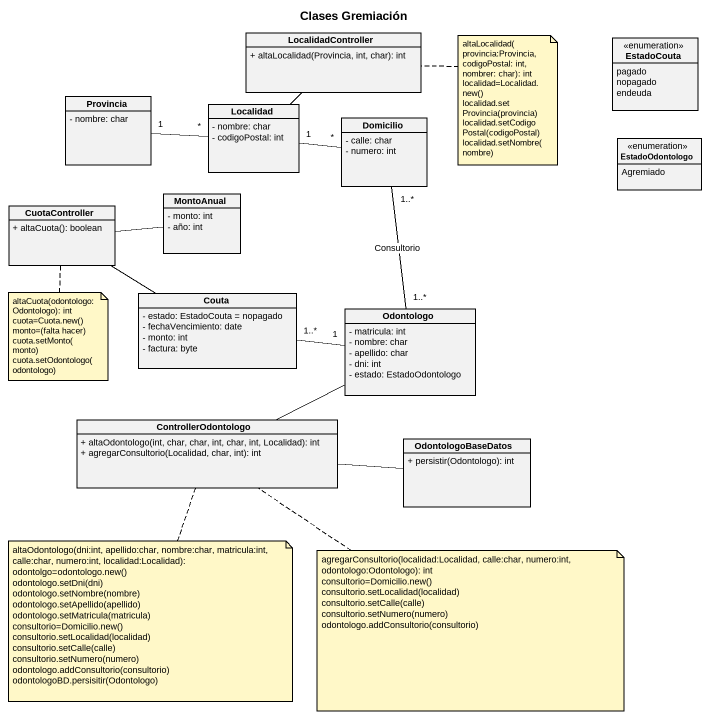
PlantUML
@startuml
title Clases Gremiación
hide circle
hide empty members
skinparam classAttributeIconSize 0
class LocalidadController {
  + altaLocalidad(Provincia, int, char): int
}
enum EstadoCouta {
  pagado
  nopagado
  endeuda
}
class Provincia {
  - nombre: char
}
class Localidad {
  - nombre: char
  - codigoPostal: int
}
class Domicilio {
  - calle: char
  - numero: int
}
enum EstadoOdontologo {
  Agremiado
}
class MontoAnual {
  - monto: int
  - año: int
}
class CuotaController {
  + altaCuota(): boolean
}
class Couta {
  - estado: EstadoCouta = nopagado
  - fechaVencimiento: date
  - monto: int
  - factura: byte
}
class Odontologo {
  - matricula: int
  - nombre: char
  - apellido: char
  - dni: int
  - estado: EstadoOdontologo
}
class ControllerOdontologo {
  + altaOdontologo(int, char, char, int, char, int, Localidad): int
  + agregarConsultorio(Localidad, char, int): int
}
class OdontologoBaseDatos {
  + persistir(Odontologo): int
}
LocalidadController -- Localidad
Provincia "1" -right- "*" Localidad
Domicilio "*" -left- "1" Localidad
CuotaController -right- MontoAnual
CuotaController -- Couta
Couta "1..*" -right- "1" Odontologo
Odontologo "1..*" -up- "1..*" Domicilio : Consultorio
ControllerOdontologo -right- Odontologo
ControllerOdontologo -right- OdontologoBaseDatos
note right of LocalidadController
  altaLocalidad(provincia:Provincia, codigoPostal: int, nombrer: char): int
  localidad=Localidad.new()
  localidad.setProvincia(provincia)
  localidad.setCodigoPostal(codigoPostal)
  localidad.setNombre(nombre)
end note
note bottom of CuotaController
  altaCuota(odontologo:Odontologo): int
  cuota=Cuota.new()
  monto=(falta hacer)
  cuota.setMonto(monto)
  cuota.setOdontologo(odontologo)
end note
note bottom of ControllerOdontologo
  altaOdontologo(dni:int, apellido:char, nombre:char, matricula:int, calle:char, numero:int, localidad:Localidad):
  odontolgo=odontologo.new()
  odontologo.setDni(dni)
  odontologo.setNombre(nombre)
  odontologo.setApellido(apellido)
  odontologo.setMatricula(matricula)
  consultorio=Domicilio.new()
  consultorio.setLocalidad(localidad)
  consultorio.setCalle(calle)
  consultorio.setNumero(numero)
  odontologo.addConsultorio(consultorio)
  odontologoBD.persisitir(Odontologo)
end note
note bottom of ControllerOdontologo
  agregarConsultorio(localidad:Localidad, calle:char, numero:int, odontologo:Odontologo): int
  consultorio=Domicilio.new()
  consultorio.setLocalidad(localidad)
  consultorio.setCalle(calle)
  consultorio.setNumero(numero)
  odontologo.addConsultorio(consultorio)
end note
@enduml
